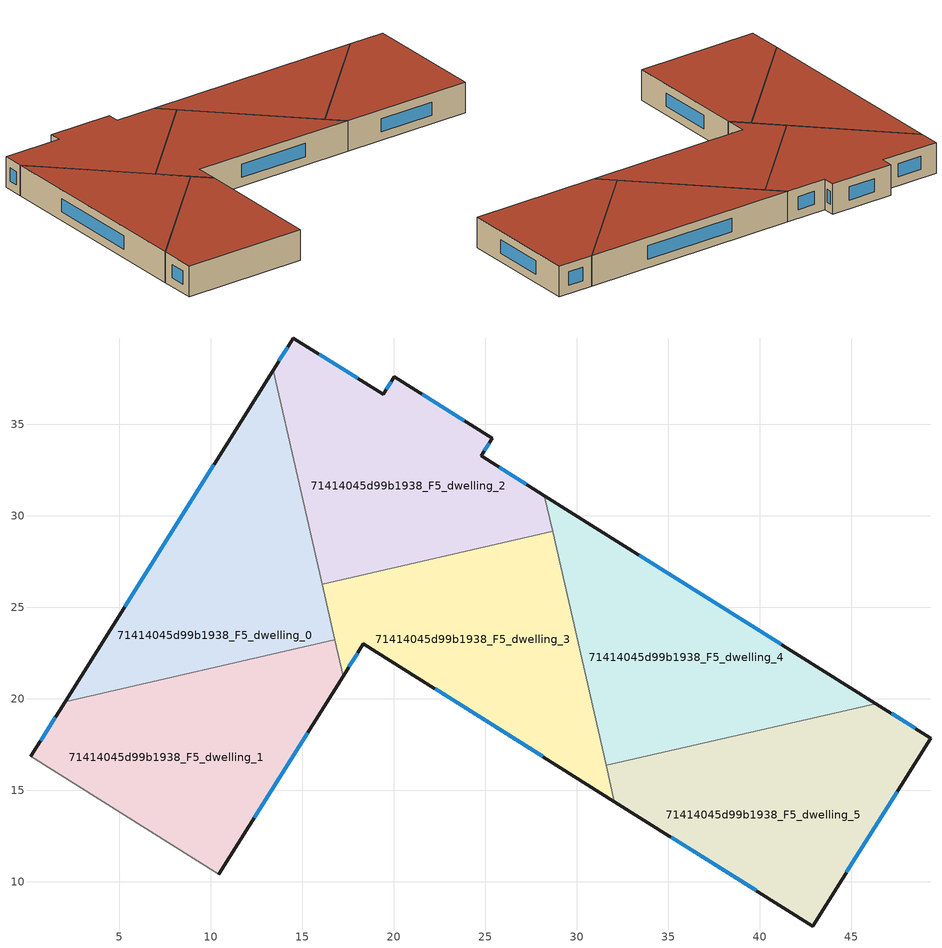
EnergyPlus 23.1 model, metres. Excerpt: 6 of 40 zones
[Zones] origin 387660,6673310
71414045d99b1938_F5_dwelling_0
 floor to 71414045d99b1938_F4_dwelling_0 (EU_floor_Construction): 13.41,37.96 16.78,23.22 2.04,19.84 z15
 wall outside (EU_wall_Construction): 13.41,37.96 2.04,19.84 z15:18
 wall to 71414045d99b1938_F5_dwelling_1 (EU_wall_Construction): 2.04,19.84 16.78,23.22 z15:18
 wall to 71414045d99b1938_F5_dwelling_2 (EU_wall_Construction): 16.08,26.27 13.41,37.96 z15:18
 wall to 71414045d99b1938_F5_dwelling_3 (EU_wall_Construction): 16.78,23.22 16.08,26.27 z15:18
 window (EU_Window_Construction): 10.16,32.78 5.28,25.02 z15.86:17.14
 roof outside (EU_roof_Construction): 16.78,23.22 13.41,37.96 2.04,19.84 z18
71414045d99b1938_F5_dwelling_1
 floor to 71414045d99b1938_F4_dwelling_1 (EU_floor_Construction): 16.78,23.22 17.23,21.24 10.43,10.4 0.16,16.85 2.04,19.84 z15
 wall outside (EU_wall_Construction): 10.43,10.4 17.23,21.24 / 2.04,19.84 0.16,16.85 z15:18
 wall adiabatic (EU_wall_Construction): 0.16,16.85 10.43,10.4 z15:18
 wall to 71414045d99b1938_F5_dwelling_3 (EU_wall_Construction): 17.23,21.24 16.78,23.22 z15:18
 window (EU_Window_Construction): 12.37,13.5 15.29,18.15 / 1.5,18.99 0.69,17.7 z15.86:17.14
 roof outside (EU_roof_Construction): 10.43,10.4 17.23,21.24 16.78,23.22 2.04,19.84 0.16,16.85 z18
71414045d99b1938_F5_dwelling_2
 floor to 71414045d99b1938_F4_dwelling_2 (EU_floor_Construction): 25.38,34.23 24.78,33.27 28.22,31.1 28.67,29.15 16.08,26.27 13.41,37.96 14.51,39.71 19.42,36.63 20.02,37.6 z15
 wall outside (EU_wall_Construction): 28.22,31.1 24.78,33.27 25.38,34.23 20.02,37.6 19.42,36.63 14.51,39.71 13.41,37.96 z15:18
 wall to 71414045d99b1938_F5_dwelling_3 (EU_wall_Construction): 16.08,26.27 28.67,29.15 z15:18
 wall to 71414045d99b1938_F5_dwelling_4 (EU_wall_Construction): 28.67,29.15 28.22,31.1 z15:18
 window (EU_Window_Construction): 14.19,39.21 13.72,38.46 / 18.01,37.51 15.91,38.83 / 19.85,37.32 19.59,36.91 / 23.85,35.19 21.55,36.63 / 24.95,33.54 25.21,33.96 / 27.24,31.72 25.76,32.65 z15.86:17.14
 roof outside (EU_roof_Construction): 28.67,29.15 28.22,31.1 24.78,33.27 25.38,34.23 20.02,37.6 19.42,36.63 14.51,39.71 13.41,37.96 16.08,26.27 z18
71414045d99b1938_F5_dwelling_3
 floor to 71414045d99b1938_F4_dwelling_3 (EU_floor_Construction): 28.67,29.15 32.05,14.39 18.33,23 17.23,21.24 16.08,26.27 z15
 wall outside (EU_wall_Construction): 17.23,21.24 18.33,23 32.05,14.39 z15:18
 wall to 71414045d99b1938_F5_dwelling_5 (EU_wall_Construction): 32.05,14.39 31.6,16.36 z15:18
 wall to 71414045d99b1938_F5_dwelling_4 (EU_wall_Construction): 31.6,16.36 28.67,29.15 z15:18
 window (EU_Window_Construction): 17.54,21.74 18.02,22.49 / 22.25,20.54 28.13,16.85 z15.86:17.14
 roof outside (EU_roof_Construction): 32.05,14.39 28.67,29.15 16.08,26.27 17.23,21.24 18.33,23 z18
71414045d99b1938_F5_dwelling_4
 floor to 71414045d99b1938_F4_dwelling_4 (EU_floor_Construction): 46.34,19.74 31.6,16.36 28.22,31.1 z15
 wall outside (EU_wall_Construction): 46.34,19.74 28.22,31.1 z15:18
 wall to 71414045d99b1938_F5_dwelling_5 (EU_wall_Construction): 31.6,16.36 46.34,19.74 z15:18
 window (EU_Window_Construction): 41.16,22.98 33.4,27.86 z15.86:17.14
 roof outside (EU_roof_Construction): 46.34,19.74 28.22,31.1 31.6,16.36 z18
71414045d99b1938_F5_dwelling_5
 floor to 71414045d99b1938_F4_dwelling_5 (EU_floor_Construction): 49.33,17.86 42.89,7.58 32.05,14.39 31.6,16.36 46.34,19.74 z15
 wall outside (EU_wall_Construction): 32.05,14.39 42.89,7.58 49.33,17.86 46.34,19.74 z15:18
 window (EU_Window_Construction): 48.48,18.39 47.2,19.2 / 44.73,10.52 47.49,14.92 / 35.15,12.44 39.79,9.53 z15.86:17.14
 roof outside (EU_roof_Construction): 42.89,7.58 49.33,17.86 46.34,19.74 31.6,16.36 32.05,14.39 z18
[Building]
EU S2 Campaign: North Axis=0; Terrain=City; Solar Distribution=FullExterior
[Site:Location]
Helsinki-Vantaa.AP: Latitude=60.317; Longitude=24.963; Time Zone=2; Elevation=54.6
[SizingPeriod:WeatherFileDays]
AnnualSizingPeriod: Begin Month=1; Begin Day of Month=1; End Month=12; End Day of Month=31; Day of Week for Start Day=Monday; Use Weather File Daylight Saving Period=No; Use Weather File Rain and Snow Indicators=No
[MATERIAL]
EU_InternalMass_Material: Roughness=MediumRough; Thickness=0.1; Conductivity=1; Density=1800; Specific Heat=900; Thermal Absorptance=0.9; Solar Absorptance=0.7; Visible Absorptance=0.7
[MATERIAL:NOMASS] Roughness=MediumRough; Thermal Absorptance=0.9; Solar Absorptance=0.7; Visible Absorptance=0.7
Name | Thermal Resistance
EU_wall_NoMass | 5.91765
EU_roof_NoMass | 11.1778
EU_floor_NoMass | 6.2875
[WINDOWMATERIAL:SIMPLEGLAZINGSYSTEM]
EU_Window_SimpleGlazing: UFactor=0.994035; Solar Heat Gain Coefficient=0.7; Visible Transmittance=0.7
[CONSTRUCTION]
EU_wall_Construction: EU_wall_NoMass
EU_roof_Construction: EU_roof_NoMass
EU_floor_Construction: EU_floor_NoMass
EU_Window_Construction: EU_Window_SimpleGlazing
EU_InternalMass_Construction: EU_InternalMass_Material
[ZONE] Type=1; Multiplier=1; Ceiling Height=autocalculate; Floor Area=autocalculate; Part of Total Floor Area=Yes
Name | Volume
71414045d99b1938_F5_dwelling_0 | 343.06
71414045d99b1938_F5_dwelling_1 | 343.076
71414045d99b1938_F5_dwelling_2 | 343.099
71414045d99b1938_F5_dwelling_3 | 343.074
71414045d99b1938_F5_dwelling_4 | 343.077
71414045d99b1938_F5_dwelling_5 | 343.063
[INTERNALMASS] Construction=EU_InternalMass_Construction
Name | Zone or ZoneList | Surface Area
71414045d99b1938_F5_dwelling_0_EU_InternalMass | 71414045d99b1938_F5_dwelling_0 | 114.359
71414045d99b1938_F5_dwelling_1_EU_InternalMass | 71414045d99b1938_F5_dwelling_1 | 114.354
71414045d99b1938_F5_dwelling_2_EU_InternalMass | 71414045d99b1938_F5_dwelling_2 | 114.366
71414045d99b1938_F5_dwelling_3_EU_InternalMass | 71414045d99b1938_F5_dwelling_3 | 114.36
71414045d99b1938_F5_dwelling_4_EU_InternalMass | 71414045d99b1938_F5_dwelling_4 | 114.354
71414045d99b1938_F5_dwelling_5_EU_InternalMass | 71414045d99b1938_F5_dwelling_5 | 114.353
[OTHEREQUIPMENT] Fuel Type=Electricity; Design Level Calculation Method=Watts/Area; Power per Zone Floor Area=1; Fraction Latent=0; Fraction Radiant=0; Fraction Lost=0; Carbon Dioxide Generation Rate=0; EndUse Subcategory=EU_Step8_InternalGains
Name | Zone or ZoneList or Space or SpaceList | Schedule
EU_Step8_InternalGain_71414045d99b1938_F5_dwelling_0_f000 | 71414045d99b1938_F5_dwelling_0 | EU_Step8_GainSchedule_71414045d99b1938_F5_dwelling_0_f000
EU_Step8_InternalGain_71414045d99b1938_F5_dwelling_1_f000 | 71414045d99b1938_F5_dwelling_1 | EU_Step8_GainSchedule_71414045d99b1938_F5_dwelling_1_f000
EU_Step8_InternalGain_71414045d99b1938_F5_dwelling_2_f000 | 71414045d99b1938_F5_dwelling_2 | EU_Step8_GainSchedule_71414045d99b1938_F5_dwelling_2_f000
EU_Step8_InternalGain_71414045d99b1938_F5_dwelling_3_f000 | 71414045d99b1938_F5_dwelling_3 | EU_Step8_GainSchedule_71414045d99b1938_F5_dwelling_3_f000
EU_Step8_InternalGain_71414045d99b1938_F5_dwelling_4_f000 | 71414045d99b1938_F5_dwelling_4 | EU_Step8_GainSchedule_71414045d99b1938_F5_dwelling_4_f000
EU_Step8_InternalGain_71414045d99b1938_F5_dwelling_5_f000 | 71414045d99b1938_F5_dwelling_5 | EU_Step8_GainSchedule_71414045d99b1938_F5_dwelling_5_f000
[ZONEVENTILATION:DESIGNFLOWRATE] Schedule=EU_AlwaysOn; Design Flow Rate Calculation Method=AirChanges/Hour; Air Changes per Hour=0.596421; Ventilation Type=Natural; Fan Pressure Rise=0; Fan Total Efficiency=1; Constant Term Coefficient=1; Temperature Term Coefficient=0; Velocity Term Coefficient=0; Velocity Squared Term Coefficient=0; Minimum Indoor Temperature=-100; Maximum Indoor Temperature=100; Delta Temperature=-100; Minimum Outdoor Temperature=-100; Maximum Outdoor Temperature=100; Maximum Wind Speed=40
Name | Zone or ZoneList or Space or SpaceList
EU_ConstantAir_71414045d99b1938_F5_dwelling_0 | 71414045d99b1938_F5_dwelling_0
EU_ConstantAir_71414045d99b1938_F5_dwelling_1 | 71414045d99b1938_F5_dwelling_1
EU_ConstantAir_71414045d99b1938_F5_dwelling_2 | 71414045d99b1938_F5_dwelling_2
EU_ConstantAir_71414045d99b1938_F5_dwelling_3 | 71414045d99b1938_F5_dwelling_3
EU_ConstantAir_71414045d99b1938_F5_dwelling_4 | 71414045d99b1938_F5_dwelling_4
EU_ConstantAir_71414045d99b1938_F5_dwelling_5 | 71414045d99b1938_F5_dwelling_5
[HVACTEMPLATE:THERMOSTAT] Constant Heating Setpoint=20; Constant Cooling Setpoint=50
EU_HeatOnly_71414045d99b1938_F0_dwelling_0; EU_HeatOnly_71414045d99b1938_F0_dwelling_1; EU_HeatOnly_71414045d99b1938_F0_dwelling_2; EU_HeatOnly_71414045d99b1938_F0_dwelling_3; EU_HeatOnly_71414045d99b1938_F0_dwelling_4; EU_HeatOnly_71414045d99b1938_F0_dwelling_5; EU_HeatOnly_71414045d99b1938_F0_dwelling_6; EU_HeatOnly_71414045d99b1938_F1_dwelling_0; EU_HeatOnly_71414045d99b1938_F1_dwelling_1; EU_HeatOnly_71414045d99b1938_F1_dwelling_2; EU_HeatOnly_71414045d99b1938_F1_dwelling_3; EU_HeatOnly_71414045d99b1938_F1_dwelling_4; EU_HeatOnly_71414045d99b1938_F1_dwelling_5; EU_HeatOnly_71414045d99b1938_F1_dwelling_6; EU_HeatOnly_71414045d99b1938_F2_dwelling_0; EU_HeatOnly_71414045d99b1938_F2_dwelling_1; EU_HeatOnly_71414045d99b1938_F2_dwelling_2; EU_HeatOnly_71414045d99b1938_F2_dwelling_3; EU_HeatOnly_71414045d99b1938_F2_dwelling_4; EU_HeatOnly_71414045d99b1938_F2_dwelling_5; EU_HeatOnly_71414045d99b1938_F2_dwelling_6; EU_HeatOnly_71414045d99b1938_F3_dwelling_0; EU_HeatOnly_71414045d99b1938_F3_dwelling_1; EU_HeatOnly_71414045d99b1938_F3_dwelling_2; EU_HeatOnly_71414045d99b1938_F3_dwelling_3; EU_HeatOnly_71414045d99b1938_F3_dwelling_4; EU_HeatOnly_71414045d99b1938_F3_dwelling_5; EU_HeatOnly_71414045d99b1938_F3_dwelling_6; EU_HeatOnly_71414045d99b1938_F4_dwelling_0; EU_HeatOnly_71414045d99b1938_F4_dwelling_1; EU_HeatOnly_71414045d99b1938_F4_dwelling_2; EU_HeatOnly_71414045d99b1938_F4_dwelling_3; EU_HeatOnly_71414045d99b1938_F4_dwelling_4; EU_HeatOnly_71414045d99b1938_F4_dwelling_5; EU_HeatOnly_71414045d99b1938_F5_dwelling_0; EU_HeatOnly_71414045d99b1938_F5_dwelling_1; EU_HeatOnly_71414045d99b1938_F5_dwelling_2; EU_HeatOnly_71414045d99b1938_F5_dwelling_3; EU_HeatOnly_71414045d99b1938_F5_dwelling_4; EU_HeatOnly_71414045d99b1938_F5_dwelling_5
[HVACTEMPLATE:ZONE:IDEALLOADSAIRSYSTEM] System Availability Schedule=EU_AlwaysOn; Maximum Heating Supply Air Temperature=50; Minimum Cooling Supply Air Temperature=13; Maximum Heating Supply Air Humidity Ratio=0.0156; Minimum Cooling Supply Air Humidity Ratio=0.0077; Heating Limit=NoLimit; Cooling Limit=NoLimit; Heating Availability Schedule=EU_AlwaysOn; Cooling Availability Schedule=EU_CoolingOff; Dehumidification Control Type=ConstantSensibleHeatRatio; Cooling Sensible Heat Ratio=0.7; Dehumidification Setpoint=60; Humidification Control Type=None; Humidification Setpoint=30; Outdoor Air Method=None; Outdoor Air Flow Rate per Person=0.00944; Outdoor Air Flow Rate per Zone Floor Area=0; Outdoor Air Flow Rate per Zone=0; Demand Controlled Ventilation Type=None; Outdoor Air Economizer Type=NoEconomizer; Heat Recovery Type=None; Sensible Heat Recovery Effectiveness=0.7; Latent Heat Recovery Effectiveness=0.65
Name | Template Thermostat
71414045d99b1938_F5_dwelling_0 | EU_HeatOnly_71414045d99b1938_F5_dwelling_0
71414045d99b1938_F5_dwelling_1 | EU_HeatOnly_71414045d99b1938_F5_dwelling_1
71414045d99b1938_F5_dwelling_2 | EU_HeatOnly_71414045d99b1938_F5_dwelling_2
71414045d99b1938_F5_dwelling_3 | EU_HeatOnly_71414045d99b1938_F5_dwelling_3
71414045d99b1938_F5_dwelling_4 | EU_HeatOnly_71414045d99b1938_F5_dwelling_4
71414045d99b1938_F5_dwelling_5 | EU_HeatOnly_71414045d99b1938_F5_dwelling_5
[SIZING:ZONE] Zone Cooling Design Supply Air Temperature Input Method=SupplyAirTemperature; Zone Cooling Design Supply Air Temperature=13; Zone Heating Design Supply Air Temperature Input Method=SupplyAirTemperature; Zone Heating Design Supply Air Temperature=50; Zone Cooling Design Supply Air Humidity Ratio=0.008; Zone Heating Design Supply Air Humidity Ratio=0.008; Cooling Design Air Flow Method=DesignDay; Cooling Design Air Flow Rate=0; Cooling Minimum Air Flow per Zone Floor Area=0.000762; Cooling Minimum Air Flow=0; Cooling Minimum Air Flow Fraction=0.2; Heating Design Air Flow Method=DesignDay; Heating Design Air Flow Rate=0; Heating Maximum Air Flow per Zone Floor Area=0.002032; Heating Maximum Air Flow=0.141576; Heating Maximum Air Flow Fraction=0.3; Account for Dedicated Outdoor Air System=No; Dedicated Outdoor Air System Control Strategy=NeutralSupplyAir; Dedicated Outdoor Air Low Setpoint Temperature for Design=autosize; Dedicated Outdoor Air High Setpoint Temperature for Design=autosize; Zone Load Sizing Method=Sensible Load Only No Latent Load; Zone Latent Cooling Design Supply Air Humidity Ratio Input Method=HumidityRatioDifference; Zone Cooling Design Supply Air Humidity Ratio Difference=0.005; Zone Latent Heating Design Supply Air Humidity Ratio Input Method=HumidityRatioDifference; Zone Humidification Design Supply Air Humidity Ratio Difference=0.005
71414045d99b1938_F5_dwelling_0; 71414045d99b1938_F5_dwelling_1; 71414045d99b1938_F5_dwelling_2; 71414045d99b1938_F5_dwelling_3; 71414045d99b1938_F5_dwelling_4; 71414045d99b1938_F5_dwelling_5
[SCHEDULE:CONSTANT]
Name | Hourly Value
EU_AlwaysOn | 1
EU_CoolingOff | 0
[SCHEDULE:FILE] Column Number=1; Rows to Skip at Top=0; Number of Hours of Data=8760; Column Separator=Comma; Interpolate to Timestep=No; Minutes per Item=60; Adjust Schedule for Daylight Savings=Yes
Name | File
EU_Step8_GainSchedule_71414045d99b1938_F5_dwelling_0_f000 | ../../schedules/71414045d99b1938/71414045d99b1938_F5_dwelling_0_f000_gain.csv
EU_Step8_GainSchedule_71414045d99b1938_F5_dwelling_1_f000 | ../../schedules/71414045d99b1938/71414045d99b1938_F5_dwelling_1_f000_gain.csv
EU_Step8_GainSchedule_71414045d99b1938_F5_dwelling_2_f000 | ../../schedules/71414045d99b1938/71414045d99b1938_F5_dwelling_2_f000_gain.csv
EU_Step8_GainSchedule_71414045d99b1938_F5_dwelling_3_f000 | ../../schedules/71414045d99b1938/71414045d99b1938_F5_dwelling_3_f000_gain.csv
EU_Step8_GainSchedule_71414045d99b1938_F5_dwelling_4_f000 | ../../schedules/71414045d99b1938/71414045d99b1938_F5_dwelling_4_f000_gain.csv
EU_Step8_GainSchedule_71414045d99b1938_F5_dwelling_5_f000 | ../../schedules/71414045d99b1938/71414045d99b1938_F5_dwelling_5_f000_gain.csv
